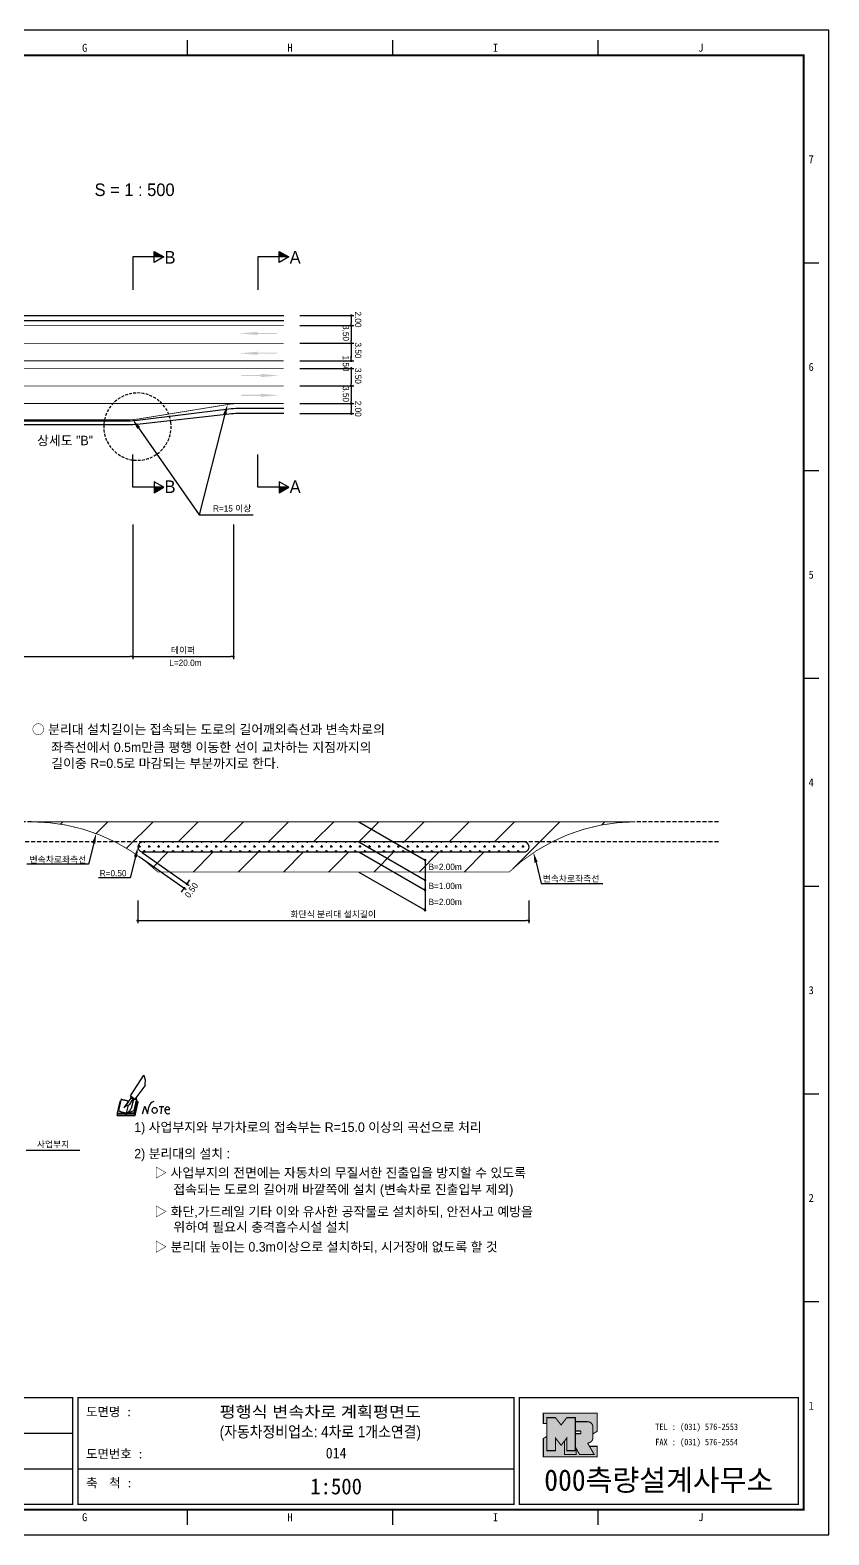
# Model space of a CAD drawing. Header units: millimetres. Extents: x 462 to 886, y -8 to 291.
# Drawn here: x 726.9 to 885.7, y -8.2 to 291.2 of the extents above; entities that cross this region are included whole.
import ezdxf
from ezdxf.enums import TextEntityAlignment as Align

# ---------------------------------------------------------------- set-up
doc = ezdxf.new("R2010")
doc.units = ezdxf.units.MM
doc.header["$LTSCALE"] = 0.25
doc.linetypes.add('HIDDEN', pattern=[9.525, 6.35, -3.175])
for name, color, linetype in [('CC-GSTR-0004', 4, 'Continuous'), ('CM-LANE-0030', 30, 'Continuous'), ('CZ-DIMT-0002', 7, 'Continuous'), ('CZ-LIN1-0007', 7, 'Continuous'), ('CZ-LIN2-0003', 3, 'Continuous'), ('CZ-LINE-0001', 7, 'Continuous'), ('CZ-TEXT-BOX0', 7, 'Continuous'), ('TITLE', 7, 'Continuous')]:
    doc.layers.add(name, color=color, linetype=linetype)
doc.styles.add('돋움', font='')
doc.styles.add('돋음체', font='')
doc.styles.get('돋움').set_extended_font_data('Dotum')
doc.styles.get('돋음체').set_extended_font_data('DotumChe')

# ---------------------------------------------------------------- blocks, each defined once
blk = doc.blocks.new('note')
for p, q in [((0.85, 3.5), (3.53, 7.57)), ((3.53, 7.57), (3.8, 6.64)), ((3.8, 6.64), (3.69, 5.72)), ((1, 3.1), (0.75, 2.77)), ((0.85, 3.5), (1.8, 2.79)), ((1, 3.4), (0.85, 3.21)), ((0.85, 3.21), (1.52, 2.71)), ((1.8, 2.79), (3.74, 5.46)), ((3.69, 5.72), (3.74, 5.46)), ((-1.24, 2.36), (-1.77, 0)), ((-1.77, 0), (1.77, 0)), ((-1.77, 0), (-1.77, -0.3)), ((-1.53, 0.52), (-1.55, 0.54)), ((-1.01, 2.9), (-1.53, 0.52)), ((-1.48, 0.48), (-1.53, 0.52)), ((-1.43, 0.44), (-1.48, 0.48)), ((-1.38, 0.41), (-1.43, 0.44)), ((-1.33, 0.4), (-1.38, 0.41)), ((-1.27, 0.37), (-1.33, 0.4)), ((-1.22, 0.35), (-1.27, 0.37)), ((-1.13, 2.36), (-1.24, 2.36)), ((-1.17, 0.33), (-1.22, 0.35)), ((-1.12, 0.32), (-1.17, 0.33)), ((-1.02, 0.25), (-1.12, 0.32)), ((-0.97, 0.22), (-1.02, 0.25)), ((-1, 2.9), (-1.01, 2.9)), ((-0.98, 2.85), (-1, 2.9)), ((-0.95, 2.8), (-0.98, 2.85)), ((-0.93, 0.21), (-0.97, 0.22)), ((-0.9, 2.75), (-0.95, 2.8)), ((-0.88, 0.19), (-0.93, 0.21)), ((-0.85, 2.72), (-0.9, 2.75)), ((-0.8, 0.18), (-0.88, 0.19)), ((-0.79, 2.69), (-0.85, 2.72)), ((-0.75, 0.17), (-0.8, 0.18)), ((-0.74, 2.68), (-0.79, 2.69)), ((-0.7, 0.16), (-0.75, 0.17)), ((-0.69, 2.65), (-0.74, 2.68)), ((-0.64, 0.15), (-0.7, 0.16)), ((-0.64, 2.65), (-0.69, 2.65)), ((-0.59, 2.63), (-0.64, 2.65)), ((-0.58, 0.14), (-0.64, 0.15)), ((-0.54, 2.62), (-0.59, 2.63)), ((-0.53, 0.13), (-0.58, 0.14)), ((-0.48, 2.61), (-0.54, 2.62)), ((-0.48, 0.12), (-0.53, 0.13)), ((-0.43, 2.61), (-0.48, 2.61)), ((-0.43, 0.11), (-0.48, 0.12)), ((0.75, 2.77), (-0.46, 1.16)), ((0.37, 2.24), (-0.46, 1.16)), ((-0.46, 1.16), (-0.08, 1.47)), ((-0.38, 2.59), (-0.43, 2.61)), ((-0.38, 0.08), (-0.43, 0.11)), ((-0.33, 2.59), (-0.38, 2.59)), ((-0.29, 0.06), (-0.38, 0.08)), ((-0.27, 2.58), (-0.33, 2.59)), ((-0.23, 0.05), (-0.29, 0.06)), ((-0.22, 2.57), (-0.27, 2.58)), ((-0.16, 0.04), (-0.23, 0.05)), ((-0.17, 2.56), (-0.22, 2.57)), ((-0.12, 2.55), (-0.17, 2.56)), ((-0.11, 0.03), (-0.16, 0.04)), ((-0.07, 2.53), (-0.12, 2.55)), ((-0.04, 0.02), (-0.11, 0.03)), ((-0.08, 1.47), (0.72, 1.75)), ((-0.01, 2.51), (-0.07, 2.53)), ((-0.05, -0.3), (-0.05, 0)), ((0, 0), (-0.04, 0.02)), ((0.04, 2.5), (-0.01, 2.51)), ((0.37, 1.63), (0, 0)), ((0, 0), (1.6, 0.53)), ((0, 0), (1.65, 0.18)), ((0, 0.01), (0.06, 0.04)), ((0, -0.3), (0, 0)), ((0.09, 2.48), (0.04, 2.5)), ((0.05, -0.3), (0.05, 0)), ((0.06, 0.04), (0.11, 0.07)), ((0.14, 2.48), (0.09, 2.48)), ((0.11, 0.07), (0.16, 0.09)), ((0.2, 2.47), (0.14, 2.48)), ((0.16, 0.09), (0.21, 0.12)), ((0.26, 2.43), (0.18, 2.46)), ((0.21, 0.12), (0.27, 0.14)), ((0.34, 2.4), (0.26, 2.43)), ((0.27, 0.14), (0.36, 0.19)), ((0.45, 2.37), (0.34, 2.4)), ((0.36, 0.19), (0.41, 0.22)), ((0.41, 0.22), (0.46, 0.27)), ((0.46, 0.27), (0.51, 0.3)), ((0.51, 0.3), (0.56, 0.34)), ((0.56, 0.34), (0.6, 0.4)), ((0.6, 0.4), (0.64, 0.45)), ((0.64, 0.45), (0.67, 0.51)), ((0.67, 0.51), (0.74, 0.58)), ((0.72, 1.75), (1.16, 2.53)), ((0.74, 0.58), (0.79, 0.63)), ((0.79, 0.63), (0.83, 0.68)), ((0.83, 0.68), (0.86, 0.73)), ((0.86, 0.73), (0.89, 0.79)), ((0.89, 0.84), (0.92, 0.89)), ((0.89, 0.79), (0.89, 0.84)), ((0.92, 0.89), (0.96, 0.95)), ((0.96, 0.95), (1.01, 0.97)), ((1.47, 2.74), (1.01, 0.97)), ((1.16, 2.53), (1.37, 2.82)), ((2.13, 2.84), (1.44, 2.63)), ((1.52, 2.71), (1.66, 2.9)), ((1.6, 0.53), (2.13, 2.84)), ((1.65, 0.18), (2.19, 2.48)), ((1.77, 0), (2.3, 2.36)), ((1.77, -0.3), (2.3, 2.07)), ((1.77, -0.38), (2.3, 1.99)), ((1.77, -0.44), (2.3, 1.93)), ((1.77, 0), (1.77, -0.3)), ((2.19, 2.48), (2.04, 2.47)), ((2.3, 2.36), (2.16, 2.36)), ((2.3, 2.36), (2.3, 2.07)), ((3.21, -0.08), (3.68, 1.4)), ((3.68, 1.4), (4.26, -0.14)), ((4.26, -0.14), (4.56, 1.44)), ((6.55, 1.34), (7.46, 1.34)), ((7.01, 1.34), (6.87, -0.11)), ((7.71, 0.77), (7.71, 0.55)), ((7.71, 0.77), (8.67, 0.77)), ((-1.77, -0.3), (1.77, -0.3)), ((-1.77, -0.43), (-1.77, -0.3)), ((-1.77, -0.37), (1.77, -0.37)), ((-1.77, -0.43), (1.77, -0.43))]:
    blk.add_line(p, q)
for centre, major_axis, start_param, end_param in [((0.4, 2.31), (0.0702, 0.0702), 3.283946, 6.425539), ((5.68, 1.23), (-0.806, 0.806), -0.591174, 0.597824), ((5.66, 0.58), (-0.378, 0.378), 3.926991, 10.210176), ((8.3, 0.49), (0.422, 0.422), 2.265602, 4.634911), ((8.19, 0.77), (-0.342, 0.342), 3.926991, 7.068583)]:
    blk.add_ellipse(centre, major_axis=major_axis, ratio=1, start_param=start_param, end_param=end_param)
blk = doc.blocks.new('_Dot')
at = {"color": 0, "linetype": 'ByBlock', "lineweight": -2}
blk.add_line((-0.5, 0), (-1, 0), dxfattribs=at)
at = {"color": 0, "linetype": 'ByBlock', "const_width": 0.5}
blk.add_lwpolyline([(-0.25, 0, 1), (0.25, 0, 1)], format="xyb", close=True, dxfattribs=at)

msp = doc.modelspace()

# ---------------------------------------------------------------- hatches: boundary and pattern name
at = {"layer": 'CM-LANE-0030'}
h = msp.add_hatch(dxfattribs=at)
h.set_pattern_fill('ANSI31', color=256, scale=2, style=0)
h.set_pattern_definition([(45, (-552.6665, 589.799), (-4.490128, 4.490128), [])])
h.paths.add_polyline_path([(822.12, 123.69, -0.191871), (847.22, 133.69), (727.22, 133.69, -0.191871), (752.32, 123.69)])
h.paths.add_polyline_path([(749.04, 127.69, 0.002096), (748.78, 127.87, -0.732581), (749.36, 129.69), (825.09, 129.69, -0.732581), (825.66, 127.87, 0.002096), (825.41, 127.69)], flags=16)
at = {"layer": 'CZ-LIN1-0007'}
for points in [[(772.15, 231.18), (772.15, 230.97), (775.97, 230.97), (775.97, 230.76), (772.15, 230.76), (772.15, 230.54), (768.5, 230.86)], [(772.15, 227.22), (772.15, 227.01), (775.97, 227.01), (775.97, 226.8), (772.15, 226.8), (772.15, 226.58), (768.5, 226.9)], [(772.75, 222.81), (772.75, 222.59), (768.93, 222.59), (768.93, 222.38), (772.75, 222.38), (772.75, 222.16), (776.4, 222.49)], [(772.75, 218.87), (772.75, 218.66), (768.93, 218.66), (768.93, 218.44), (772.75, 218.44), (772.75, 218.23), (776.4, 218.55)]]:
    msp.add_hatch(color=256, dxfattribs=at).paths.add_polyline_path(points)
at = {"layer": 'CZ-LIN2-0003'}
h = msp.add_hatch(dxfattribs=at)
h.set_pattern_fill('CROSS', color=256, scale=0.15, style=0)
h.set_pattern_definition([(0, (-552.6665, 589.7991), (0.9525, 0.9525), [0.47625, -1.42875]), (90, (-552.4283, 589.561), (-0.9525, 0.9525), [0.47625, -1.42875])])
h.paths.add_polyline_path([(749.36, 129.69, 0.732581), (748.78, 127.87, -0.002096), (749.04, 127.69), (825.41, 127.69, -0.002096), (825.66, 127.87, 0.732581), (825.09, 129.69)])
at = {"layer": 'CZ-LINE-0001'}
for points in [[(751.57, 247.18), (751.57, 246.08), (753.48, 246.08)], [(776.45, 247.18), (776.45, 246.08), (778.35, 246.08)], [(753.48, 200.24), (751.57, 200.24), (751.57, 199.14)], [(778.35, 200.24), (776.45, 200.24), (776.45, 199.14)]]:
    msp.add_hatch(color=256, dxfattribs=at).paths.add_polyline_path(points)
at = {"layer": 'TITLE', "ltscale": 150}
h = msp.add_hatch(color=8, dxfattribs=at)
edge = h.paths.add_edge_path()
edge.add_line((839.6, 16.06), (828.93, 16.06))
edge.add_line((828.93, 16.06), (828.93, 13.98))
edge.add_line((828.93, 13.98), (829.64, 13.98))
edge.add_line((829.64, 13.98), (829.64, 15.15))
edge.add_line((829.64, 15.15), (831.33, 15.15))
edge.add_line((831.33, 15.15), (832.46, 13.7))
edge.add_line((832.46, 13.7), (833.59, 15.15))
edge.add_line((833.59, 15.15), (835.28, 15.15))
edge.add_line((835.28, 15.15), (835.28, 14.35))
edge.add_line((835.28, 14.35), (837.72, 14.35))
edge.add_arc((837.72, 13.29), 1.07, 0, 90, ccw=False)
edge.add_line((838.78, 13.29), (838.78, 11.92))
edge.add_line((838.78, 11.92), (839.6, 12.43))
edge.add_line((839.6, 12.43), (839.6, 16.06))
h.paths.add_polyline_path([(833.14, 10.53), (832.46, 9.65), (831.33, 11.11), (831.33, 8.59), (829.64, 8.59), (829.64, 11.44), (828.93, 11), (828.93, 7.37), (839.6, 7.37), (839.6, 9.45), (838.1, 9.45), (839.05, 7.8), (836.15, 7.8), (835.45, 9.01), (835.45, 7.8), (833.14, 7.8)])
msp.add_hatch(color=5, dxfattribs=at).paths.add_polyline_path([(835.28, 15.15), (833.59, 15.15), (832.46, 13.7), (831.33, 15.15), (829.64, 15.15), (829.64, 8.59), (831.33, 8.59), (831.33, 11.11), (832.46, 9.65), (833.59, 11.11), (833.59, 8.59), (835.28, 8.59)])
h = msp.add_hatch(color=161, dxfattribs=at)
edge = h.paths.add_edge_path()
edge.add_arc((837.72, 13.29), 1.07, 360, 450)
edge.add_line((837.72, 14.35), (835.28, 14.35))
edge.add_line((835.28, 14.35), (835.28, 12.5))
edge.add_line((835.28, 12.5), (836.27, 12.5))
edge.add_arc((836.27, 12.39), 0.113, 0, 90, ccw=False)
edge.add_line((836.39, 12.39), (836.39, 12.08))
edge.add_arc((836.27, 12.08), 0.113, 270, 360, ccw=False)
edge.add_line((836.27, 11.97), (835.28, 11.97))
edge.add_line((835.28, 11.97), (835.28, 8.59))
edge.add_line((835.28, 8.59), (833.59, 8.59))
edge.add_line((833.59, 8.59), (833.59, 11.11))
edge.add_line((833.59, 11.11), (833.14, 10.53))
edge.add_line((833.14, 10.53), (833.14, 7.8))
edge.add_line((833.14, 7.8), (835.45, 7.8))
edge.add_line((835.45, 7.8), (835.45, 9.01))
edge.add_line((835.45, 9.01), (836.15, 7.8))
edge.add_line((836.15, 7.8), (839.05, 7.8))
edge.add_line((839.05, 7.8), (837.72, 10.11))
edge.add_arc((837.72, 11.18), 1.07, 270, 360)
edge.add_line((838.78, 11.18), (838.78, 13.29))

# ---------------------------------------------------------------- linework, layer by layer
at = {"color": 0, "linetype": 'ByBlock', "lineweight": -2}
for p, q in [((790.75, 234.16), (790.75, 233.91)), ((790.75, 232.66), (790.75, 232.91)), ((790.75, 232.16), (790.75, 231.91)), ((790.75, 229.16), (790.75, 229.41)), ((790.75, 228.66), (790.75, 228.41)), ((790.75, 225.66), (790.75, 225.91)), ((790.75, 225.66), (790.75, 225.91)), ((790.75, 223.66), (790.75, 223.41)), ((790.75, 223.66), (790.75, 223.41)), ((790.75, 220.66), (790.75, 220.91)), ((790.75, 220.16), (790.75, 219.91)), ((790.75, 217.16), (790.75, 217.41)), ((790.75, 216.66), (790.75, 216.41)), ((790.75, 215.16), (790.75, 215.41)), ((805.42, 125.84), (805.42, 125.59)), ((757.39, 120.3), (757.24, 120.1)), ((758.25, 121.53), (758.39, 121.73)), ((805.42, 121.84), (805.42, 121.59)), ((805.42, 120.34), (805.42, 120.59)), ((805.42, 116.34), (805.42, 116.59))]:
    msp.add_line(p, q, dxfattribs=at)
at = {"color": 0, "linetype": 'ByBlock', "const_width": 0.25}
for points in [[(790.75, 234.28, 1), (790.75, 234.53, 1)], [(790.75, 232.28, 1), (790.75, 232.53, 1)], [(790.75, 232.53, 1), (790.75, 232.28, 1)], [(790.75, 228.78, 1), (790.75, 229.03, 1)], [(790.75, 229.03, 1), (790.75, 228.78, 1)], [(790.75, 225.53, 1), (790.75, 225.28, 1)], [(790.75, 225.53, 1), (790.75, 225.28, 1)], [(790.75, 223.78, 1), (790.75, 224.03, 1)], [(790.75, 223.78, 1), (790.75, 224.03, 1)], [(790.75, 220.28, 1), (790.75, 220.53, 1)], [(790.75, 220.53, 1), (790.75, 220.28, 1)], [(790.75, 217.03, 1), (790.75, 216.78, 1)], [(790.75, 216.78, 1), (790.75, 217.03, 1)], [(790.75, 215.03, 1), (790.75, 214.78, 1)], [(805.42, 125.97, 1), (805.42, 126.22, 1)], [(757.46, 120.4, 1), (757.6, 120.61, 1)], [(758.18, 121.43, 1), (758.03, 121.22, 1)], [(805.42, 121.97, 1), (805.42, 122.22, 1)], [(805.42, 120.22, 1), (805.42, 119.97, 1)], [(805.42, 116.22, 1), (805.42, 115.97, 1)]]:
    msp.add_lwpolyline(points, format="xyb", close=True, dxfattribs=at)
at = {"layer": 'CC-GSTR-0004'}
for p, q in [((577.33, 234.41), (777.33, 234.41)), ((577.33, 233.41), (777.33, 233.41))]:
    msp.add_line(p, q, dxfattribs=at)
for points in [[(777.33, 215.91), (768.27, 215.91, 0.031099), (766.41, 215.79), (766.41, 215.79), (748.26, 213.52), (748.26, 213.52, -0.031099), (746.4, 213.41), (687.33, 213.41, 0.414214), (672.58, 198.66)], [(777.33, 214.91), (768.17, 214.91), (768.17, 214.91, 0.028015), (766.5, 214.81), (766.5, 214.81), (748.17, 212.75, -0.028015), (746.49, 212.66), (746.49, 212.66), (687.33, 212.66, 0.414214), (673.33, 198.66)]]:
    msp.add_lwpolyline(points, format="xyb", dxfattribs=at)
at = {"layer": 'CM-LANE-0030', "const_width": 0.15}
for points in [[(577.33, 225.41), (777.33, 225.41)], [(577.33, 223.91), (777.33, 223.91)]]:
    msp.add_lwpolyline(points, dxfattribs=at)
msp.add_lwpolyline([(727.22, 133.69), (847.22, 133.69, 0.191871), (822.12, 123.69), (752.32, 123.69, 0.191871)], format="xyb", close=True, dxfattribs=at)
at = {"layer": 'CZ-LIN1-0007', "const_width": 0.15}
for points in [[(577.33, 232.41), (777.33, 232.41)], [(687.33, 216.91), (727.94, 216.91)]]:
    msp.add_lwpolyline(points, dxfattribs=at)
at = {"layer": 'CZ-LIN1-0007', "linetype": 'HIDDEN', "const_width": 0.15}
for points in [[(577.33, 228.91), (777.33, 228.91)], [(577.33, 220.41), (777.33, 220.41)], [(727.94, 216.91), (768.54, 216.91)]]:
    msp.add_lwpolyline(points, dxfattribs=at)
at = {"layer": 'CZ-LIN1-0007', "const_width": 0.15}
msp.add_lwpolyline([(777.33, 216.91), (768.54, 216.91, 0.040295), (766.14, 216.71), (766.14, 216.71), (748.53, 213.85), (748.53, 213.85, -0.040295), (746.12, 213.66), (746.12, 213.66), (687.33, 213.66, 0.414214), (672.33, 198.66)], format="xyb", dxfattribs=at)
at = {"layer": 'CZ-LIN2-0003'}
msp.add_lwpolyline([(825.41, 127.69, -0.002096), (825.66, 127.87, 0.732581), (825.09, 129.69), (749.36, 129.69, 0.732581), (748.78, 127.87, -0.002096), (749.04, 127.69)], format="xyb", close=True, dxfattribs=at)
at = {"layer": 'CZ-LINE-0001'}
for p, q in [((753.48, 246.08), (747.33, 246.08)), ((747.33, 246.08), (747.33, 239.54)), ((751.57, 244.98), (751.57, 247.18)), ((751.57, 247.18), (753.48, 246.08)), ((753.48, 246.08), (751.57, 244.98)), ((778.35, 246.08), (772.21, 246.08)), ((772.21, 246.08), (772.21, 239.54)), ((776.45, 244.98), (776.45, 247.18)), ((776.45, 247.18), (778.35, 246.08)), ((778.35, 246.08), (776.45, 244.98)), ((780.52, 234.41), (791.25, 234.41)), ((790.75, 233.91), (790.75, 232.91)), ((780.52, 232.41), (791.25, 232.41)), ((780.52, 232.41), (791.25, 232.41)), ((790.75, 231.91), (790.75, 229.41)), ((780.52, 228.91), (791.25, 228.91)), ((780.52, 228.91), (791.25, 228.91)), ((790.75, 228.41), (790.75, 225.91)), ((780.52, 225.41), (791.25, 225.41)), ((780.52, 225.41), (791.25, 225.41)), ((790.75, 225.91), (790.75, 226.41)), ((780.52, 223.91), (791.25, 223.91)), ((780.52, 223.91), (791.25, 223.91)), ((790.75, 223.41), (790.75, 222.91)), ((790.75, 223.41), (790.75, 220.91)), ((780.52, 220.41), (791.25, 220.41)), ((780.52, 220.41), (791.25, 220.41)), ((790.75, 219.91), (790.75, 217.41)), ((780.52, 216.91), (791.25, 216.91)), ((780.52, 216.91), (791.25, 216.91)), ((790.75, 216.41), (790.75, 215.41)), ((780.52, 214.91), (791.25, 214.91)), ((747.33, 200.24), (747.33, 206.78)), ((772.21, 200.24), (772.21, 206.78)), ((753.48, 200.24), (751.57, 201.34)), ((751.57, 201.34), (751.57, 199.14)), ((778.35, 200.24), (776.45, 201.34)), ((776.45, 201.34), (776.45, 199.14)), ((753.48, 200.24), (747.33, 200.24)), ((751.57, 199.14), (753.48, 200.24)), ((778.35, 200.24), (772.21, 200.24)), ((776.45, 199.14), (778.35, 200.24)), ((760.49, 194.79), (771.27, 194.79)), ((747.33, 192.84), (747.33, 166.06)), ((747.33, 192.84), (747.33, 166.06)), ((767.33, 192.84), (767.33, 166.06)), ((687.83, 166.56), (746.83, 166.56)), ((747.83, 166.56), (766.83, 166.56)), ((792.26, 133.69), (805.42, 126.09)), ((792.26, 129.69), (805.42, 122.09)), ((748.62, 126.77), (757.94, 120.22)), ((749.19, 127.59), (758.51, 121.04)), ((792.26, 127.69), (805.42, 120.09)), ((805.42, 126.09), (805.42, 116.09)), ((792.26, 123.69), (805.42, 116.09)), ((757.24, 120.1), (756.95, 119.69)), ((758.39, 121.73), (758.68, 122.14)), ((748.3, 118.07), (748.3, 113.53)), ((826.04, 118.07), (826.04, 113.53)), ((748.8, 114.03), (825.54, 114.03)), ((726.11, 68.38), (736.83, 68.38))]:
    msp.add_line(p, q, dxfattribs=at)
at = {"layer": 'CZ-LINE-0001', "linetype": 'HIDDEN', "ltscale": 0.35}
msp.add_line((754.9, 213.1), (754.9, 213.1), dxfattribs=at)
at = {"layer": 'CZ-LINE-0001', "linetype": 'HIDDEN', "ltscale": 0.5}
for p, q in [((727.22, 133.69), (710.7, 133.69)), ((863.75, 133.69), (847.22, 133.69)), ((749.36, 129.69), (710.7, 129.69)), ((863.75, 129.69), (825.09, 129.69))]:
    msp.add_line(p, q, dxfattribs=at)
at = {"layer": 'CZ-LINE-0001'}
for points in [[(765.64, 214.78), (760.49, 194.79)], [(748.47, 212.07), (760.49, 194.79)], [(739.56, 129.43), (738.51, 125.25), (726.28, 125.25)], [(747.87, 126.71), (746.82, 122.53), (740.48, 122.53)]]:
    msp.add_lwpolyline(points, dxfattribs=at)
at = {"layer": 'CZ-LINE-0001', "extrusion": (0, 0, -1)}
msp.add_lwpolyline([(-827.47, 125.63), (-828.52, 121.45), (-840.75, 121.45)], dxfattribs=at)
at = {"layer": 'CZ-LINE-0001', "linetype": 'HIDDEN', "ltscale": 0.35}
msp.add_arc((748.25, 212.31), 6.7, 6.7667, 6.749, dxfattribs=at)
at = {"layer": 'CZ-LINE-0001'}
for points in [[(765.32, 214.86), (766.14, 216.71), (765.96, 214.69)], [(748.2, 211.87), (747.33, 213.71), (748.75, 212.26)], [(739.24, 129.51), (740.05, 131.37), (739.89, 129.35)], [(747.55, 126.79), (748.36, 128.65), (748.19, 126.63)]]:
    msp.add_solid(points, dxfattribs=at)
at = {"layer": 'CZ-LINE-0001', "extrusion": (0, 0, -1)}
msp.add_solid([(-827.8, 125.71), (-826.98, 127.57), (-827.15, 125.55)], dxfattribs=at)
at = {"layer": 'TITLE', "color": 7, "linetype": 'Continuous'}
for p, q in [((758.17, 286.16), (758.17, 289.19)), ((799, 286.16), (799, 289.19)), ((839.82, 286.16), (839.82, 289.19)), ((883.67, 244.84), (880.65, 244.84)), ((883.67, 203.51), (880.65, 203.51)), ((883.67, 162.18), (880.65, 162.18)), ((883.67, 120.85), (880.65, 120.85)), ((883.67, 79.52), (880.65, 79.52)), ((883.67, 38.19), (880.65, 38.19)), ((758.17, -6.16), (758.17, -3.14)), ((799, -6.16), (799, -3.14)), ((839.82, -6.16), (839.82, -3.14))]:
    msp.add_line(p, q, dxfattribs=at)
at = {"layer": 'TITLE', "ltscale": 150}
for p, q in [((648.8, 12.07), (735.41, 12.07)), ((648.8, 5), (735.41, 5)), ((736.47, 5), (823.08, 5))]:
    msp.add_line(p, q, dxfattribs=at)
at = {"layer": 'TITLE'}
msp.add_line((880.76, -3.14), (471.9, -3.14), dxfattribs=at)
msp.add_lwpolyline([(462.32, -8.17), (885.68, -8.17), (885.68, 291.2), (462.32, 291.2)], close=True, dxfattribs=at)
at = {"layer": 'TITLE', "linetype": 'Continuous', "const_width": 0.403}
msp.add_lwpolyline([(472.4, -3.14), (472.4, 286.16), (880.65, 286.16), (880.65, -3.14)], close=True, dxfattribs=at)
at = {"layer": 'TITLE', "ltscale": 150}
for points, const_width in [([(735.41, -2.08), (648.8, -2.08), (648.8, 19.14), (735.41, 19.14)], 0.265), ([(736.47, 19.14), (823.08, 19.14), (823.08, -2.08), (736.47, -2.08)], 0.265), ([(879.58, 19.14), (879.58, -2.08), (824.14, -2.08), (824.14, 19.14), (879.58, 19.14)], 0.265), ([(835.28, 15.15), (833.59, 15.15), (832.46, 13.7), (831.33, 15.15), (829.64, 15.15), (829.64, 8.59), (831.33, 8.59), (831.33, 11.11), (832.46, 9.65), (833.59, 11.11), (833.59, 8.59), (835.28, 8.59)], 0.212), ([(833.14, 10.53), (832.46, 9.65), (831.33, 11.11), (831.33, 8.59), (829.64, 8.59), (829.64, 11.44), (828.93, 11), (828.93, 7.37), (839.6, 7.37), (839.6, 9.45), (838.1, 9.45), (839.05, 7.8), (836.15, 7.8), (835.45, 9.01), (835.45, 7.8), (833.14, 7.8)], 0.212)]:
    msp.add_lwpolyline(points, close=True, dxfattribs=dict(at, const_width=const_width))
at = {"layer": 'TITLE', "ltscale": 150, "const_width": 0.212}
for points in [[(839.6, 16.06), (828.93, 16.06), (828.93, 13.98), (829.64, 13.98), (829.64, 15.15), (831.33, 15.15), (832.46, 13.7), (833.59, 15.15), (835.28, 15.15), (835.28, 14.35), (837.72, 14.35, -0.414214), (838.78, 13.29), (838.78, 11.92), (839.6, 12.43)], [(838.78, 13.29, 0.414214), (837.72, 14.35), (835.28, 14.35), (835.28, 12.5), (836.27, 12.5, -0.414214), (836.39, 12.39), (836.39, 12.08, -0.414214), (836.27, 11.97), (835.28, 11.97), (835.28, 8.59), (833.59, 8.59), (833.59, 11.11), (833.14, 10.53), (833.14, 7.8), (835.45, 7.8), (835.45, 9.01), (836.15, 7.8), (839.05, 7.8), (837.72, 10.11, 0.414214), (838.78, 11.18)]]:
    msp.add_lwpolyline(points, format="xyb", close=True, dxfattribs=at)

# ---------------------------------------------------------------- block references
at = {"layer": 'CZ-LINE-0001', "xscale": 0.5, "yscale": 0.5, "zscale": 0.5}
for p in [(747.33, 166.56), (767.33, 166.56), (826.04, 114.03)]:
    msp.add_blockref('_Dot', p, dxfattribs=at)
at = {"layer": 'CZ-LINE-0001', "xscale": 0.5, "yscale": 0.5, "zscale": 0.5, "rotation": 180}
for p in [(747.33, 166.56), (748.3, 114.03)]:
    msp.add_blockref('_Dot', p, dxfattribs=at)
at = {"layer": 'CZ-TEXT-BOX0'}
msp.add_blockref('note', (746.02, 75.71), dxfattribs=at)

# ---------------------------------------------------------------- texts
at = {"layer": 'CZ-DIMT-0002', "style": '돋움'}
for s, height, p in [('B', 2.5, (754.73, 246)), ('A', 2.5, (779.6, 246)), ('상세도 "B"', 1.875, (733.87, 209.56)), ('B', 2.5, (754.73, 200.37)), ('A', 2.5, (779.6, 200.37)), ('R=15 이상', 1.25, (767.08, 196.05)), ('L=20.0m', 1.25, (757.79, 165.34))]:
    msp.add_text(s, height=height, dxfattribs=at).set_placement(p, align=Align.MIDDLE_CENTER)
for s, p in [('2.00', (791.5, 235.22)), ('3.50', (789.07, 232.53)), ('3.50', (791.5, 229.06)), ('1.50', (789.07, 226.47)), ('3.50', (791.5, 224)), ('3.50', (789.07, 220.39)), ('2.00', (791.5, 217.46))]:
    msp.add_text(s, height=1.25, rotation=270, dxfattribs=at).set_placement(p)
for s, p in [('○ 분리대 설치길이는 접속되는 도로의 길어깨외측선과 변속차로의', (727.27, 152.09)), ('좌측선에서 0.5m만큼 평행 이동한 선이 교차하는 지점까지의', (731.12, 148.53)), ('길이중 R=0.5로 마감되는 부분까지로 한다.', (731.12, 145.34)), ('1) 사업부지와 부가차로의 접속부는 R=15.0 이상의 곡선으로 처리', (747.62, 72.95)), ('2) 분리대의 설치 :', (747.62, 67.68)), ('▷ 사업부지의 전면에는 자동차의 무질서한 진출입을 방지할 수 있도록', (751.6, 63.88)), ('접속되는 도로의 길어깨 바깥쪽에 설치 (변속차로 진출입부 제외)', (755.39, 60.56)), ('▷ 화단,가드레일 기타 이와 유사한 공작물로 설치하되, 안전사고 예방을', (751.6, 56.15)), ('위하여 필요시 충격흡수시설 설치', (755.39, 53.09)), ('▷ 분리대 높이는 0.3m이상으로 설치하되, 시거장애 없도록 할 것', (751.6, 49.14))]:
    msp.add_text(s, height=1.875, dxfattribs=at).set_placement(p, align=Align.MIDDLE_LEFT)
for s, p in [('변속차로좌측선', (726.81, 125.56)), ('R=0.50', (740.76, 122.84)), ('B=2.00m', (806.12, 124.11)), ('변속차로좌측선', (828.8, 121.76)), ('B=1.00m', (806.12, 120.32)), ('B=2.00m', (806.12, 117.13)), ('사업부지', (728.27, 68.91))]:
    msp.add_text(s, height=1.25, dxfattribs=at).set_placement(p)
at = {"layer": 'CZ-DIMT-0002', "insert": (758.99, 120.09), "char_height": 1.25, "attachment_point": 5, "rotation": 54.9032, "style": '돋움'}
msp.add_mtext('\\A1;0.50', dxfattribs=at)
at = {"layer": 'CZ-LINE-0001', "char_height": 1.25, "attachment_point": 5, "style": '돋움'}
for s, insert in [('\\A1;테이퍼', (757.33, 167.76)), ('\\A1;화단식 분리대 설치길이', (787.17, 115.23))]:
    msp.add_mtext(s, dxfattribs=dict(at, insert=insert))
at = {"layer": 'TITLE', "color": 3, "linetype": 'Continuous', "style": '돋음체'}
for s, p in [('G', (737.76, 287.68)), ('H', (778.58, 287.68)), ('I', (819.41, 287.68)), ('J', (860.23, 287.68)), ('7', (882.16, 265.51)), ('6', (882.16, 224.18)), ('5', (882.16, 182.85)), ('4', (882.16, 141.52)), ('3', (882.16, 100.19)), ('2', (882.16, 58.86)), ('1', (882.16, 17.53)), ('G', (737.76, -4.65)), ('H', (778.58, -4.65)), ('I', (819.41, -4.65)), ('J', (860.23, -4.65))]:
    msp.add_text(s, height=1.59, dxfattribs=at).set_placement(p, align=Align.MIDDLE)
at = {"layer": 'TITLE', "style": '돋움'}
msp.add_text('S = 1 : 500', height=2.5, dxfattribs=at).set_placement((739.73, 259.44), align=Align.MIDDLE_LEFT)
at = {"layer": 'TITLE', "style": '돋음체'}
for s, p in [('도면명 :', (738.06, 15.43)), ('도면번호 :', (738.06, 7.04)), ('축  척 :', (738.06, 1.28))]:
    msp.add_text(s, height=1.804, dxfattribs=at).set_placement(p)
at = {"layer": 'TITLE', "style": '돋움'}
for s, width, p, p2 in [('평행식 변속차로 계획평면도', 1.010039, (764.6, 15.18), (804.6, 15.18)), ('(자동차정비업소: 4차로 1개소연결)', 0.803522, (764.6, 11.23), (804.6, 11.23))]:
    msp.add_text(s, height=2.25, dxfattribs=dict(at, width=width)).set_placement(p, p2, align=Align.FIT)
at = {"layer": 'TITLE', "color": 180, "style": '돋음체'}
for s, p in [('TEL : (031) 576-2553', (851.17, 12.7)), ('FAX : (031) 576-2554', (851.17, 9.67))]:
    msp.add_text(s, height=1.2733, dxfattribs=at).set_placement(p)
at = {"layer": 'TITLE', "linetype": 'Continuous', "style": '돋음체'}
for s, height, p in [('014', 2.122, (787.74, 8.1)), ('1:500', 3.183, (787.74, 1.46))]:
    msp.add_text(s, height=height, dxfattribs=at).set_placement(p, align=Align.MIDDLE)
at = {"layer": 'TITLE', "color": 180, "style": '돋음체'}
msp.add_text('000측량설계사무소', height=4.244, dxfattribs=at).set_placement((851.86, 0.61), align=Align.CENTER)

doc.saveas('drawing.dxf')
